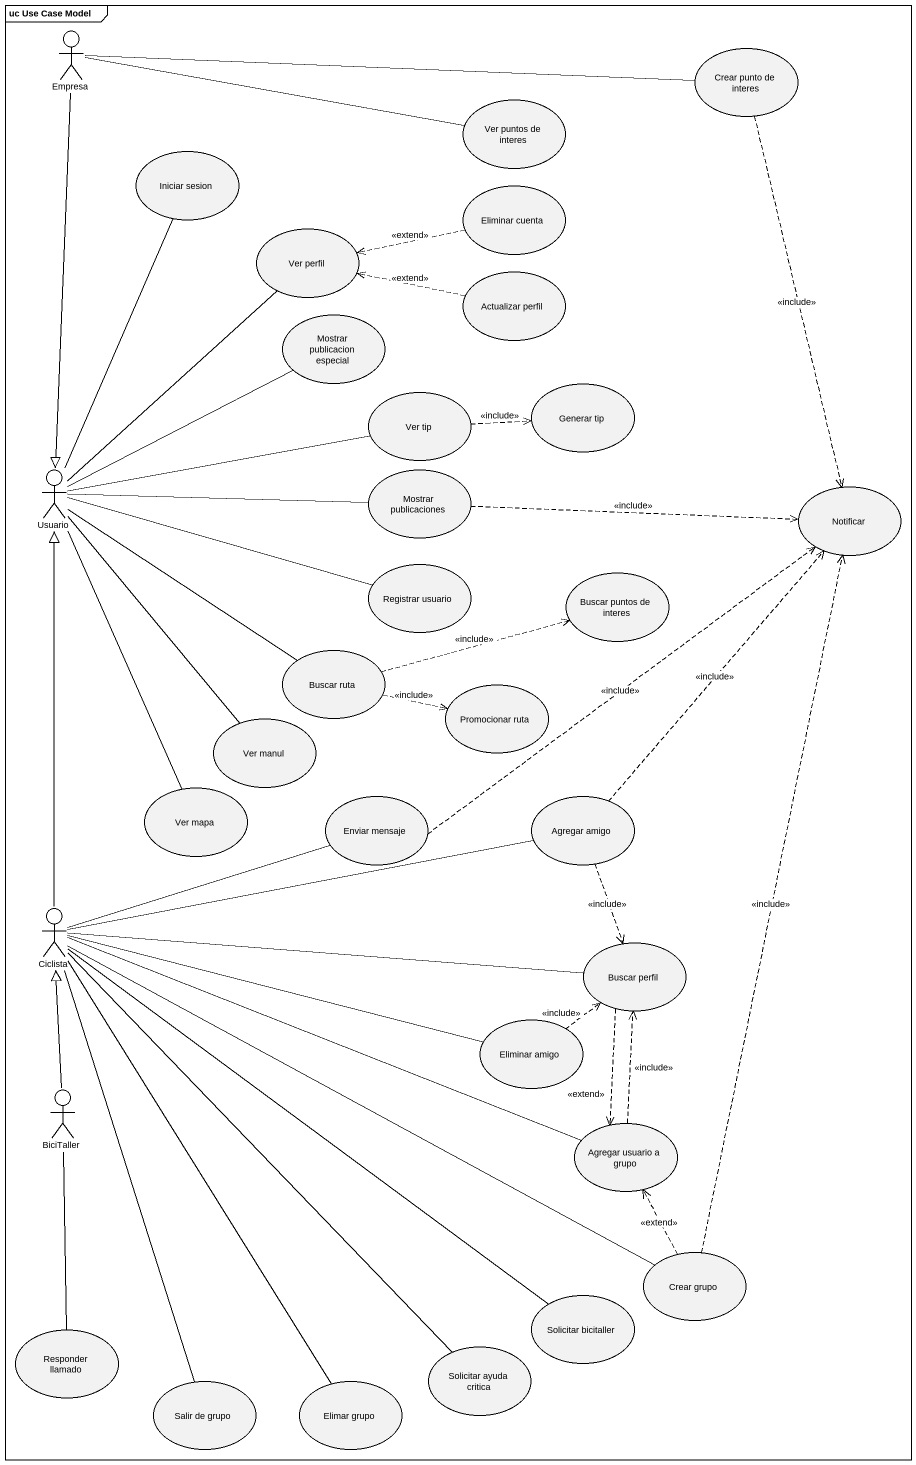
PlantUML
@startuml
mainframe uc Use Case Model
actor Empresa
usecase "Crear punto de interes" as Crear_punto_de_interes
usecase "Ver puntos de interes" as Ver_puntos_de_interes
usecase "Iniciar sesion" as Iniciar_sesion
usecase "Eliminar cuenta" as Eliminar_cuenta
usecase "Ver perfil" as Ver_perfil
usecase "Actualizar perfil" as Actualizar_perfil
usecase "Mostrar publicacion especial" as Mostrar_publicacion_especial
usecase "Ver tip" as Ver_tip
usecase "Generar tip" as Generar_tip
actor Usuario
usecase "Mostrar publicaciones" as Mostrar_publicaciones
usecase Notificar
usecase "Registrar usuario" as Registrar_usuario
usecase "Buscar puntos de interes" as Buscar_puntos_de_interes
usecase "Buscar ruta" as Buscar_ruta
usecase "Promocionar ruta" as Promocionar_ruta
usecase "Ver manul" as Ver_manul
usecase "Ver mapa" as Ver_mapa
usecase "Enviar mensaje" as Enviar_mensaje
usecase "Agregar amigo" as Agregar_amigo
actor Ciclista
usecase "Buscar perfil" as Buscar_perfil
usecase "Eliminar amigo" as Eliminar_amigo
actor BiciTaller
usecase "Agregar usuario a grupo" as Agregar_usuario_a_grupo
usecase "Crear grupo" as Crear_grupo
usecase "Solicitar bicitaller" as Solicitar_bicitaller
usecase "Responder llamado" as Responder_llamado
usecase "Solicitar ayuda critica" as Solicitar_ayuda_critica
usecase "Salir de grupo" as Salir_de_grupo
usecase "Elimar grupo" as Elimar_grupo
Empresa -right- Crear_punto_de_interes
Empresa -right- Ver_puntos_de_interes
Empresa --|> Usuario
Crear_punto_de_interes ..> Notificar : <<include>>
Eliminar_cuenta .left.> Ver_perfil : <<extend>>
Actualizar_perfil .left.> Ver_perfil : <<extend>>
Ver_tip .right.> Generar_tip : <<include>>
Usuario -up- Iniciar_sesion
Usuario -up- Ver_perfil
Usuario -right- Mostrar_publicacion_especial
Usuario -right- Ver_tip
Usuario -right- Mostrar_publicaciones
Usuario -right- Registrar_usuario
Usuario -- Buscar_ruta
Usuario -- Ver_manul
Usuario -- Ver_mapa
Mostrar_publicaciones .right.> Notificar : <<include>>
Buscar_ruta .right.> Buscar_puntos_de_interes : <<include>>
Buscar_ruta .right.> Promocionar_ruta : <<include>>
Enviar_mensaje .up.> Notificar : <<include>>
Agregar_amigo .up.> Notificar : <<include>>
Agregar_amigo ..> Buscar_perfil : <<include>>
Ciclista -up-|> Usuario
Ciclista -right- Enviar_mensaje
Ciclista -right- Agregar_amigo
Ciclista -right- Buscar_perfil
Ciclista -right- Eliminar_amigo
Ciclista -right- Agregar_usuario_a_grupo
Ciclista -right- Crear_grupo
Ciclista -- Solicitar_bicitaller
Ciclista -- Solicitar_ayuda_critica
Ciclista -- Salir_de_grupo
Ciclista -- Elimar_grupo
Buscar_perfil ..> Agregar_usuario_a_grupo : <<extend>>
Eliminar_amigo .up.> Buscar_perfil : <<include>>
BiciTaller -up-|> Ciclista
BiciTaller -- Responder_llamado
Agregar_usuario_a_grupo .up.> Buscar_perfil : <<include>>
Crear_grupo .up.> Notificar : <<include>>
Crear_grupo .up.> Agregar_usuario_a_grupo : <<extend>>
@enduml
